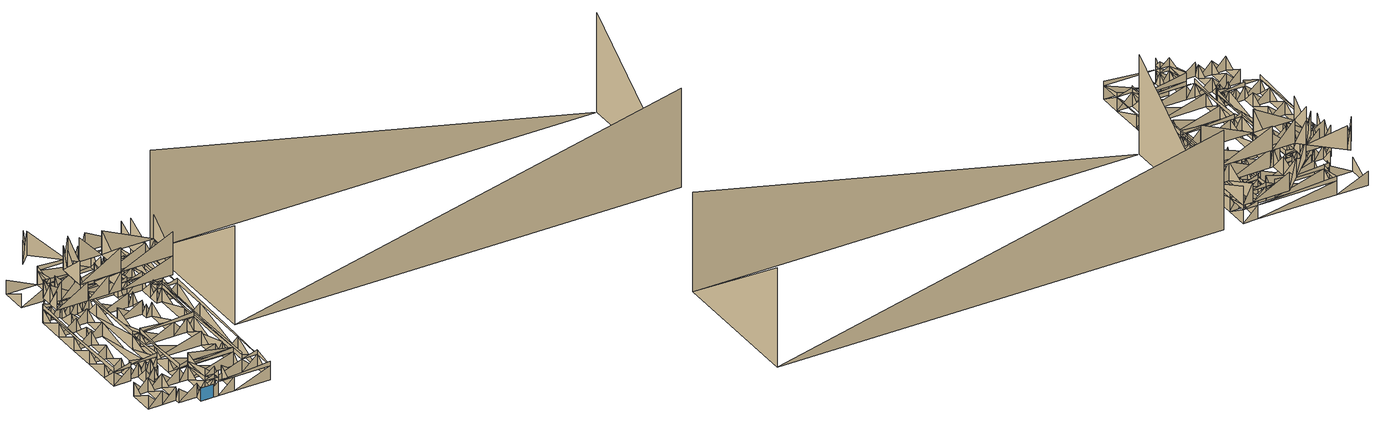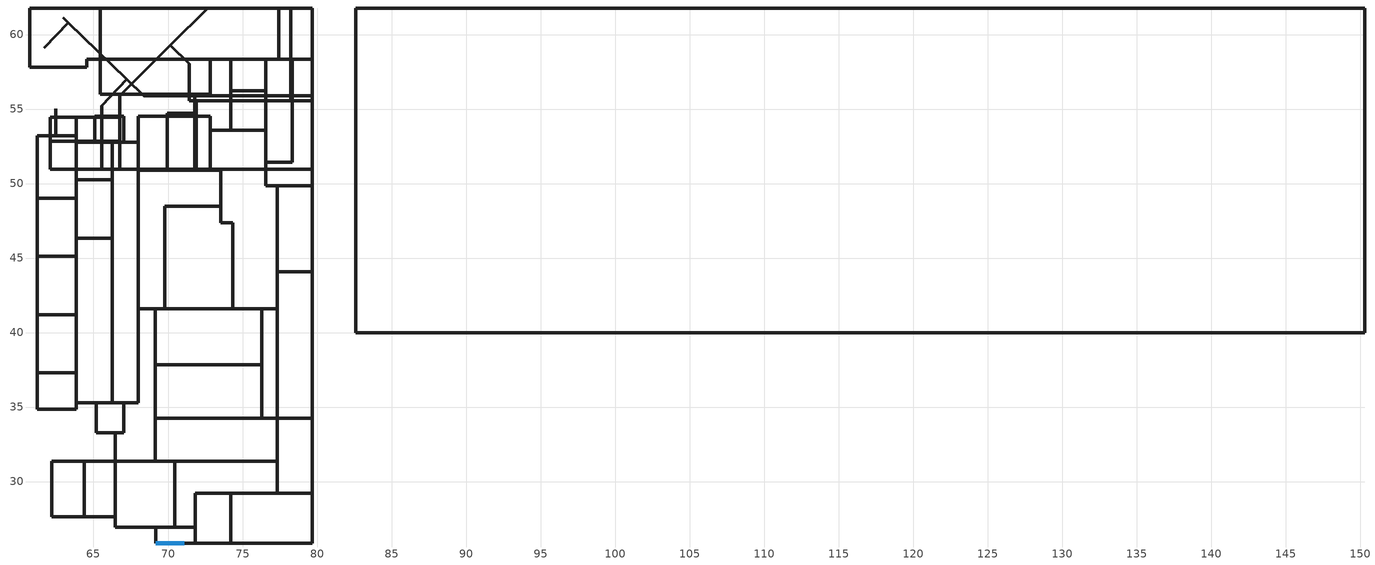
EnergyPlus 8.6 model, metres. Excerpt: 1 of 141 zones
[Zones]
Surface
 wall outside (Wall_Exterior): 60.74,57.81,0 64.56,57.81,0 64.56,57.81,2.13; 65.46,61.78,0 60.74,61.78,0 60.74,61.78,2.13; 61.24,34.87,2.13 63.86,34.87,2.13 63.86,34.87,2.82; 63.86,53.19,2.13 61.24,53.19,2.13 61.24,53.19,2.82; 62.09,50.96,2.82 66.75,50.96,2.82 66.75,50.96,5.71; 62.09,52.83,2.82 63.84,52.83,2.82 63.84,52.83,5.71; 66.75,52.83,2.82 62.09,52.83,2.82 62.09,52.83,5.71; 63.84,54.44,2.82 62.09,54.44,2.82 62.09,54.44,5.71; 62.09,54.44,2.82 66.75,54.44,2.82 66.75,54.44,5.71; 63.31,60.8,5.71 62.97,61.14,5.71 62.97,61.14,9.37; 67.25,56.99,5.71 63.31,60.8,5.71 63.31,60.8,9.37; 63.84,52.83,2.82 66.75,52.83,2.82 66.75,52.83,5.71; 66.75,54.44,2.82 63.84,54.44,2.82 63.84,54.44,5.71; 74.22,58.34,2.13 64.56,58.34,2.13 64.56,58.34,2.82; 64.56,58.34,2.13 65.46,58.34,2.13 65.46,58.34,2.82; 65.46,58.34,2.13 72.85,58.34,2.13 72.85,58.34,2.82; 77.42,61.78,0 65.46,61.78,0 65.46,61.78,2.13; 77.42,61.78,2.13 65.46,61.78,2.13 65.46,61.78,2.82; 65.54,50.96,5.71 65.54,54,5.71 65.54,54,9.37; 65.54,50.96,5.71 71.8,50.96,5.71 71.8,50.96,9.37; 65.54,55.23,5.71 65.54,50.96,5.71 65.54,50.96,9.37; 65.54,54,5.71 65.54,55.23,5.71 65.54,55.23,9.37; 66.75,50.96,2.82 69.95,50.96,2.82 69.95,50.96,5.71; 68.37,55.9,5.71 67.25,56.99,5.71 67.25,56.99,9.37; 68,35.3,2.13 68,52.77,2.13 68,52.77,2.82; 68,41.6,2.13 68,35.3,2.13 68,35.3,2.82; 69.13,41.6,2.13 68,41.6,2.13 68,41.6,2.82; 68,54.53,2.13 68,41.6,2.13 68,41.6,2.82; 68,41.6,2.13 77.34,41.6,2.13 77.34,41.6,2.82; 68,52.77,2.13 68,54.53,2.13 68,54.53,2.82; 71.8,55.9,5.71 68.37,55.9,5.71 68.37,55.9,9.37; 69.13,31.36,2.13 77.34,31.36,2.13 77.34,31.36,2.82; 77.34,41.6,2.13 69.13,41.6,2.13 69.13,41.6,2.82; 69.19,25.88,0 71.84,25.88,0 71.84,25.88,2.13; 69.95,50.96,2.82 71.89,50.96,2.82 71.89,50.96,5.71; 77.34,31.36,2.13 70.44,31.36,2.13 70.44,31.36,2.82; 77.34,31.36,2.82 70.44,31.36,2.82 70.44,31.36,4.11; 71.8,50.96,5.71 79.67,50.96,5.71 79.67,50.96,9.37; 79.67,55.9,5.71 71.8,55.9,5.71 71.8,55.9,9.37; 71.84,25.88,0 74.23,25.88,0 74.23,25.88,2.13; 71.84,25.88,2.13 79.67,25.88,2.13 79.67,25.88,2.82; 71.84,29.21,0 77.34,29.21,0 77.34,29.21,2.13; 74.23,29.21,0 71.84,29.21,0 71.84,29.21,2.13; 71.89,50.96,2.82 79.67,50.96,2.82 79.67,50.96,5.71; 78.23,61.78,2.82 72.67,61.78,2.82 72.67,61.78,5.71; 72.85,53.58,2.13 74.22,53.58,2.13 74.22,53.58,2.82; 76.57,53.58,2.13 72.85,53.58,2.13 72.85,53.58,2.82; 72.85,58.34,2.13 74.22,58.34,2.13 74.22,58.34,2.82; 74.22,56.22,2.13 74.22,53.58,2.13 74.22,53.58,2.82; 74.22,53.58,2.13 76.57,53.58,2.13 76.57,53.58,2.82; 74.22,53.58,2.13 74.22,58.34,2.13 74.22,58.34,2.82; 74.22,58.34,2.13 74.22,56.22,2.13 74.22,56.22,2.82; 74.23,25.88,0 79.67,25.88,0 79.67,25.88,2.13; 77.34,29.21,0 74.23,29.21,0 74.23,29.21,2.13; 76.57,49.87,2.13 76.57,53.58,2.13 76.57,53.58,2.82; 76.57,51.44,2.13 76.57,49.87,2.13 76.57,49.87,2.82; 76.57,53.58,2.13 76.57,51.44,2.13 76.57,51.44,2.82; 77.34,29.21,2.13 77.34,31.36,2.13 77.34,31.36,2.82; 77.34,49.87,2.13 77.34,29.21,2.13 77.34,29.21,2.82; 77.34,29.21,2.82 77.34,31.36,2.82 77.34,31.36,3.15; 77.34,49.87,2.82 77.34,29.21,2.82 77.34,29.21,3.15; 77.34,31.36,2.13 77.34,41.6,2.13 77.34,41.6,2.82; 77.34,31.36,2.82 77.34,49.87,2.82 77.34,49.87,3.15; 77.34,41.6,2.13 77.34,49.87,2.13 77.34,49.87,2.82; 79.67,61.78,0 77.42,61.78,0 77.42,61.78,2.13; 79.67,61.78,2.13 77.42,61.78,2.13 77.42,61.78,2.82; 79.67,61.78,2.82 78.23,61.78,2.82 78.23,61.78,5.71; 79.67,25.88,0 79.67,29.21,0 79.67,29.21,2.13; 79.67,25.88,2.13 79.67,29.21,2.13 79.67,29.21,2.82; 79.67,29.21,0 79.67,34.24,0 79.67,34.24,2.13; 79.67,29.21,2.13 79.67,49.87,2.13 79.67,49.87,2.82; 79.67,34.24,0 79.67,44.08,0 79.67,44.08,2.13; 79.67,44.08,0 79.67,49.87,0 79.67,49.87,2.13; 79.67,49.87,0 79.67,58.34,0 79.67,58.34,2.13; 79.67,49.87,2.13 79.67,58.34,2.13 79.67,58.34,2.82; 79.67,50.96,2.82 79.67,55.56,2.82 79.67,55.56,5.71; 79.67,50.96,5.71 79.67,55.9,5.71 79.67,55.9,9.37; 79.67,55.56,2.82 79.67,61.78,2.82 79.67,61.78,5.71; 79.67,58.34,0 79.67,61.78,0 79.67,61.78,2.13; 79.67,58.34,2.13 79.67,61.78,2.13 79.67,61.78,2.82; 82.6,61.78,0 82.6,40,0 82.6,40,15.24; 82.6,40,0 150.3,40,0 150.3,40,15.24; 150.3,61.78,0 82.6,61.78,0 82.6,61.78,15.24; 150.3,40,0 150.3,61.78,0 150.3,61.78,15.24
 wall outside (Hole): 60.74,61.78,0 60.74,57.81,0 60.74,57.81,2.13; 61.24,34.87,0 61.24,37.32,0 61.24,37.32,2.13; 63.86,34.87,0 61.24,34.87,0 61.24,34.87,2.13; 61.24,34.87,0 63.86,34.87,0 63.86,34.87,2.13; 61.24,37.32,0 61.24,34.87,0 61.24,34.87,2.13; 61.24,34.87,2.13 61.24,53.19,2.13 61.24,53.19,2.82; 61.24,53.19,2.13 61.24,34.87,2.13 61.24,34.87,2.82; 61.24,37.32,0 61.24,41.19,0 61.24,41.19,2.13; 63.86,37.32,0 61.24,37.32,0 61.24,37.32,2.13; 61.24,41.19,0 61.24,37.32,0 61.24,37.32,2.13; 61.24,37.32,0 63.86,37.32,0 63.86,37.32,2.13; 61.24,41.19,0 61.24,45.13,0 61.24,45.13,2.13; 63.86,41.19,0 61.24,41.19,0 61.24,41.19,2.13; 61.24,45.13,0 61.24,41.19,0 61.24,41.19,2.13; 61.24,41.19,0 63.86,41.19,0 63.86,41.19,2.13; 61.24,45.13,0 61.24,49,0 61.24,49,2.13; 63.86,45.13,0 61.24,45.13,0 61.24,45.13,2.13; 61.24,49,0 61.24,45.13,0 61.24,45.13,2.13; 61.24,45.13,0 63.86,45.13,0 63.86,45.13,2.13; 61.24,49,0 61.24,53.19,0 61.24,53.19,2.13; 63.86,49,0 61.24,49,0 61.24,49,2.13; 61.24,53.19,0 61.24,49,0 61.24,49,2.13; 61.24,49,0 63.86,49,0 63.86,49,2.13; 62.45,53.19,0 61.24,53.19,0 61.24,53.19,2.13; 61.24,53.19,0 62.45,53.19,0 62.45,53.19,2.13; 61.69,59.13,5.71 63.31,60.8,5.71 63.31,60.8,9.37; 63.31,60.8,5.71 61.69,59.13,5.71 61.69,59.13,9.37; 62.09,50.96,2.82 62.09,52.83,2.82 62.09,52.83,5.71; 62.09,52.83,2.82 62.09,50.96,2.82 62.09,50.96,5.71; 62.09,52.83,2.82 62.09,54.44,2.82 62.09,54.44,5.71; 62.09,54.44,2.82 62.09,52.83,2.82 62.09,52.83,5.71; 62.21,27.64,0 62.21,31.36,0 62.21,31.36,2.13; 62.21,31.36,0 62.21,27.64,0 62.21,27.64,2.13; 62.21,27.64,0 64.37,27.64,0 64.37,27.64,2.13; 64.37,27.64,0 62.21,27.64,0 62.21,27.64,2.13; 62.21,31.36,0 64.37,31.36,0 64.37,31.36,2.13; 64.37,31.36,0 62.21,31.36,0 62.21,31.36,2.13; 62.45,55.02,0 62.45,53.19,0 62.45,53.19,2.13; 62.45,53.19,0 63.86,53.19,0 63.86,53.19,2.13; 63.86,53.19,0 62.45,53.19,0 62.45,53.19,2.13; 62.45,53.19,0 62.45,55.02,0 62.45,55.02,2.13; 63.84,52.83,2.82 63.84,54.44,2.82 63.84,54.44,5.71; 63.84,54.44,2.82 63.84,52.83,2.82 63.84,52.83,5.71; 63.86,35.3,0 63.86,34.87,0 63.86,34.87,2.13; 63.86,34.87,0 63.86,35.3,0 63.86,35.3,2.13; 63.86,34.87,2.13 63.86,35.3,2.13 63.86,35.3,2.82; 63.86,35.3,2.13 63.86,34.87,2.13 63.86,34.87,2.82; 63.86,37.32,0 63.86,35.3,0 63.86,35.3,2.13; 63.86,35.3,0 65.2,35.3,0 65.2,35.3,2.13; 65.2,35.3,0 63.86,35.3,0 63.86,35.3,2.13; 63.86,35.3,0 63.86,37.32,0 63.86,37.32,2.13; 63.86,35.3,2.13 68,35.3,2.13 68,35.3,2.82; 68,35.3,2.13 63.86,35.3,2.13 63.86,35.3,2.82; 63.86,41.19,0 63.86,37.32,0 63.86,37.32,2.13; 63.86,37.32,0 63.86,41.19,0 63.86,41.19,2.13; 63.86,45.13,0 63.86,41.19,0 63.86,41.19,2.13; 63.86,41.19,0 63.86,45.13,0 63.86,45.13,2.13; 63.86,46.33,0 63.86,45.13,0 63.86,45.13,2.13; 63.86,45.13,0 63.86,46.33,0 63.86,46.33,2.13; 66.27,46.33,0 63.86,46.33,0 63.86,46.33,2.13; 63.86,46.33,0 63.86,49,0 63.86,49,2.13; 63.86,49,0 63.86,46.33,0 63.86,46.33,2.13; 63.86,46.33,0 66.27,46.33,0 66.27,46.33,2.13; 63.86,49,0 63.86,50.27,0 63.86,50.27,2.13; 63.86,50.27,0 63.86,49,0 63.86,49,2.13; 63.86,50.27,0 63.86,52.77,0 63.86,52.77,2.13; 63.86,52.77,0 63.86,50.27,0 63.86,50.27,2.13; 63.86,50.27,0 66.27,50.27,0 66.27,50.27,2.13; 66.27,50.27,0 63.86,50.27,0 63.86,50.27,2.13; 63.86,53.19,0 63.86,52.77,0 63.86,52.77,2.13; 63.86,52.77,0 65.07,52.77,0 65.07,52.77,2.13; 63.86,52.77,0 63.86,53.19,0 63.86,53.19,2.13; 65.07,52.77,0 63.86,52.77,0 63.86,52.77,2.13; 63.86,52.77,2.13 68,52.77,2.13 68,52.77,2.82; 63.86,53.19,2.13 63.86,52.77,2.13 63.86,52.77,2.82; 63.86,52.77,2.13 63.86,53.19,2.13 63.86,53.19,2.82; 68,52.77,2.13 63.86,52.77,2.13 63.86,52.77,2.82; 64.37,27.64,0 64.37,31.36,0 64.37,31.36,2.13; 64.37,31.36,0 64.37,27.64,0 64.37,27.64,2.13; 64.37,27.64,0 66.45,27.64,0 66.45,27.64,2.13; 66.45,27.64,0 64.37,27.64,0 64.37,27.64,2.13; 64.37,31.36,0 66.45,31.36,0 66.45,31.36,2.13; 66.45,31.36,0 64.37,31.36,0 64.37,31.36,2.13; 64.56,58.34,0 64.56,57.81,0 64.56,57.81,2.13; 64.56,57.81,0 64.56,58.34,0 64.56,58.34,2.13; 64.56,58.34,2.13 64.56,57.81,2.13 64.56,57.81,2.82; 64.56,57.81,2.13 64.56,58.34,2.13 64.56,58.34,2.82; 65.46,58.34,0 64.56,58.34,0 64.56,58.34,2.13; 64.56,58.34,0 65.46,58.34,0 65.46,58.34,2.13; 65.07,52.77,0 65.07,54.53,0 65.07,54.53,2.13; 66.27,52.77,0 65.07,52.77,0 65.07,52.77,2.13; 65.07,52.77,0 66.27,52.77,0 66.27,52.77,2.13; 65.07,54.53,0 65.07,52.77,0 65.07,52.77,2.13; 65.07,54.53,0 67.03,54.53,0 67.03,54.53,2.13; 67.03,54.53,0 65.07,54.53,0 65.07,54.53,2.13; 66.45,33.28,0 65.2,33.28,0 65.2,33.28,2.13; 65.2,33.28,0 65.2,35.3,0 65.2,35.3,2.13; 65.2,35.3,0 65.2,33.28,0 65.2,33.28,2.13; 65.2,33.28,0 66.45,33.28,0 66.45,33.28,2.13; 65.2,35.3,0 66.27,35.3,0 66.27,35.3,2.13; 66.27,35.3,0 65.2,35.3,0 65.2,35.3,2.13; 72.85,55.99,0 65.46,55.99,0 65.46,55.99,2.13; 65.46,55.99,0 65.46,58.34,0 65.46,58.34,2.13; 65.46,58.34,0 65.46,55.99,0 65.46,55.99,2.13; 65.46,55.99,0 72.85,55.99,0 72.85,55.99,2.13; 72.85,58.34,0 65.46,58.34,0 65.46,58.34,2.13; 65.46,58.34,0 65.46,61.78,0 65.46,61.78,2.13; 65.46,61.78,0 65.46,58.34,0 65.46,58.34,2.13; 65.46,58.34,0 72.85,58.34,0 72.85,58.34,2.13; 65.46,61.78,2.13 65.46,58.34,2.13 65.46,58.34,2.82; 65.46,58.34,2.13 65.46,61.78,2.13 65.46,61.78,2.82; 65.54,55.23,5.71 67.25,56.99,5.71 67.25,56.99,9.37; 67.25,56.99,5.71 65.54,55.23,5.71 65.54,55.23,9.37; 66.27,46.33,0 66.27,35.3,0 66.27,35.3,2.13; 66.27,35.3,0 67.03,35.3,0 67.03,35.3,2.13; 66.27,35.3,0 66.27,46.33,0 66.27,46.33,2.13; 67.03,35.3,0 66.27,35.3,0 66.27,35.3,2.13; 66.27,50.27,0 66.27,46.33,0 66.27,46.33,2.13; 66.27,46.33,0 66.27,50.27,0 66.27,50.27,2.13; 66.27,52.77,0 66.27,50.27,0 66.27,50.27,2.13; 66.27,50.27,0 66.27,52.77,0 66.27,52.77,2.13; 67.03,52.77,0 66.27,52.77,0 66.27,52.77,2.13; 66.27,52.77,0 67.03,52.77,0 67.03,52.77,2.13; 69.19,26.95,0 66.45,26.95,0 66.45,26.95,2.13; 66.45,26.95,0 66.45,27.64,0 66.45,27.64,2.13; 66.45,27.64,0 66.45,26.95,0 66.45,26.95,2.13; 66.45,26.95,0 69.19,26.95,0 69.19,26.95,2.13; 66.45,27.64,0 66.45,31.36,0 66.45,31.36,2.13; 66.45,31.36,0 66.45,27.64,0 66.45,27.64,2.13; 66.45,31.36,0 66.45,33.28,0 66.45,33.28,2.13; 66.45,33.28,0 66.45,31.36,0 66.45,31.36,2.13; 66.45,31.36,0 69.13,31.36,0 69.13,31.36,2.13; 69.13,31.36,0 66.45,31.36,0 66.45,31.36,2.13; 67.03,33.28,0 66.45,33.28,0 66.45,33.28,2.13; 66.45,33.28,0 67.03,33.28,0 67.03,33.28,2.13; 66.75,52.83,2.82 66.75,50.96,2.82 66.75,50.96,5.71; 66.75,50.96,2.82 66.75,52.83,2.82 66.75,52.83,5.71; 66.75,52.83,2.82 66.75,54.44,2.82 66.75,54.44,5.71; 66.75,54.44,2.82 66.75,52.83,2.82 66.75,52.83,5.71; 66.75,55.9,2.82 66.75,54.44,2.82 66.75,54.44,5.71; 66.75,54.44,2.82 66.75,55.9,2.82 66.75,55.9,5.71; 70.16,59.29,2.82 66.75,55.9,2.82 66.75,55.9,5.71; 66.75,55.9,2.82 70.16,59.29,2.82 70.16,59.29,5.71; 67.03,35.3,0 67.03,33.28,0 67.03,33.28,2.13; 67.03,33.28,0 67.03,35.3,0 67.03,35.3,2.13; 67.03,35.3,0 68,35.3,0 68,35.3,2.13; 68,35.3,0 67.03,35.3,0 67.03,35.3,2.13; 68,52.77,0 67.03,52.77,0 67.03,52.77,2.13; 67.03,54.53,0 67.03,52.77,0 67.03,52.77,2.13; 67.03,52.77,0 68,52.77,0 68,52.77,2.13; 67.03,52.77,0 67.03,54.53,0 67.03,54.53,2.13; 68,35.3,0 68,41.6,0 68,41.6,2.13; 68,41.6,0 68,35.3,0 68,35.3,2.13; 68,41.6,0 68,50.9,0 68,50.9,2.13; 68,50.9,0 68,41.6,0 68,41.6,2.13; 68,41.6,0 69.13,41.6,0 69.13,41.6,2.13; 69.13,41.6,0 68,41.6,0 68,41.6,2.13; 68,50.9,0 68,52.77,0 68,52.77,2.13; 72.85,50.9,0 68,50.9,0 68,50.9,2.13; 68,52.77,0 68,50.9,0 68,50.9,2.13; 68,50.9,0 72.85,50.9,0 72.85,50.9,2.13; 68,52.77,0 68,54.53,0 68,54.53,2.13; 68,54.53,0 68,52.77,0 68,52.77,2.13; 68,54.53,0 72.85,54.53,0 72.85,54.53,2.13; 72.85,54.53,0 68,54.53,0 68,54.53,2.13; 68,54.53,2.13 72.85,54.53,2.13 72.85,54.53,2.82; 72.85,54.53,2.13 68,54.53,2.13 68,54.53,2.82; 69.13,31.36,0 69.13,34.24,0 69.13,34.24,2.13; 69.13,34.24,0 69.13,31.36,0 69.13,31.36,2.13; 69.13,31.36,0 70.44,31.36,0 70.44,31.36,2.13; 70.44,31.36,0 69.13,31.36,0 69.13,31.36,2.13; 69.13,41.6,2.13 69.13,31.36,2.13 69.13,31.36,2.82; 69.13,31.36,2.13 69.13,41.6,2.13 69.13,41.6,2.82; 69.13,34.24,0 69.13,37.86,0 69.13,37.86,2.13; 76.29,34.24,0 69.13,34.24,0 69.13,34.24,2.13; 69.13,37.86,0 69.13,34.24,0 69.13,34.24,2.13; 69.13,34.24,0 76.29,34.24,0 76.29,34.24,2.13; 69.13,37.86,0 69.13,41.6,0 69.13,41.6,2.13; 69.13,37.86,0 76.29,37.86,0 76.29,37.86,2.13; 69.13,41.6,0 69.13,37.86,0 69.13,37.86,2.13; 76.29,37.86,0 69.13,37.86,0 69.13,37.86,2.13; 69.13,41.6,0 69.77,41.6,0 69.77,41.6,2.13; 69.77,41.6,0 69.13,41.6,0 69.13,41.6,2.13; 69.19,25.88,0 69.19,26.95,0 69.19,26.95,2.13; 69.19,26.95,0 69.19,25.88,0 69.19,25.88,2.13; 70.44,26.95,0 69.19,26.95,0 69.19,26.95,2.13; 69.19,26.95,0 70.44,26.95,0 70.44,26.95,2.13; 69.77,41.6,0 69.77,48.46,0 69.77,48.46,2.13; 69.77,48.46,0 69.77,41.6,0 69.77,41.6,2.13; 69.77,41.6,0 74.34,41.6,0 74.34,41.6,2.13; 74.34,41.6,0 69.77,41.6,0 69.77,41.6,2.13; 69.77,48.46,0 73.55,48.46,0 73.55,48.46,2.13; 73.55,48.46,0 69.77,48.46,0 69.77,48.46,2.13; 69.95,50.96,2.82 69.95,54.7,2.82 69.95,54.7,5.71; 69.95,54.7,2.82 69.95,50.96,2.82 69.95,50.96,5.71; 69.95,54.7,2.82 71.89,54.7,2.82 71.89,54.7,5.71; 71.89,54.7,2.82 69.95,54.7,2.82 69.95,54.7,5.71; 71.42,58.03,2.82 70.16,59.29,2.82 70.16,59.29,5.71; 70.16,59.29,2.82 71.42,58.03,2.82 71.42,58.03,5.71; 72.67,61.78,2.82 70.16,59.29,2.82 70.16,59.29,5.71; 70.16,59.29,2.82 72.67,61.78,2.82 72.67,61.78,5.71; 70.44,31.36,0 70.44,26.95,0 70.44,26.95,2.13; 70.44,26.95,0 71.84,26.95,0 71.84,26.95,2.13; 71.84,26.95,0 70.44,26.95,0 70.44,26.95,2.13; 70.44,26.95,0 70.44,31.36,0 70.44,31.36,2.13; 70.44,26.95,2.13 70.44,31.36,2.13 70.44,31.36,2.82; 71.84,26.95,2.13 70.44,26.95,2.13 70.44,26.95,2.82; 70.44,31.36,2.13 70.44,26.95,2.13 70.44,26.95,2.82; 70.44,26.95,2.13 71.84,26.95,2.13 71.84,26.95,2.82; 70.44,31.36,2.82 70.44,26.95,2.82 70.44,26.95,4.11; 70.44,26.95,2.82 71.84,26.95,2.82 71.84,26.95,3.91; 70.44,26.95,2.82 70.44,31.36,2.82 70.44,31.36,4.11; 71.84,26.95,2.82 70.44,26.95,2.82 70.44,26.95,4.11; 77.34,31.36,0 70.44,31.36,0 70.44,31.36,2.13; 70.44,31.36,0 77.34,31.36,0 77.34,31.36,2.13; 71.42,55.56,2.82 71.42,58.03,2.82 71.42,58.03,5.71; 71.89,55.56,2.82 71.42,55.56,2.82 71.42,55.56,5.71; 71.42,55.56,2.82 71.89,55.56,2.82 71.89,55.56,5.71; 71.42,58.03,2.82 71.42,55.56,2.82 71.42,55.56,5.71; 71.8,50.96,5.71 71.8,55.9,5.71 71.8,55.9,9.37; 71.8,55.9,5.71 71.8,50.96,5.71 71.8,50.96,9.37; 71.84,25.88,0 71.84,26.95,0 71.84,26.95,2.13; 71.84,26.95,0 71.84,25.88,0 71.84,25.88,2.13; 71.84,25.88,2.13 71.84,26.95,2.13 71.84,26.95,2.82; 71.84,26.95,2.13 71.84,25.88,2.13 71.84,25.88,2.82; 71.84,26.95,2.82 71.84,25.88,2.82 71.84,25.88,3.91; 71.84,25.88,2.82 71.84,26.95,2.82 71.84,26.95,3.91; 71.84,26.95,0 71.84,29.21,0 71.84,29.21,2.13; 71.84,29.21,0 71.84,26.95,0 71.84,26.95,2.13; 71.89,54.7,2.82 71.89,50.96,2.82 71.89,50.96,5.71; 71.89,50.96,2.82 71.89,54.7,2.82 71.89,54.7,5.71; 71.89,54.7,2.82 71.89,55.56,2.82 71.89,55.56,5.71; 71.89,55.56,2.82 71.89,54.7,2.82 71.89,54.7,5.71; 71.89,55.56,2.82 78.23,55.56,2.82 78.23,55.56,5.71; 78.23,55.56,2.82 71.89,55.56,2.82 71.89,55.56,5.71; 72.85,53.58,0 72.85,50.9,0 72.85,50.9,2.13; 72.85,50.9,0 73.55,50.9,0 73.55,50.9,2.13; 73.55,50.9,0 72.85,50.9,0 72.85,50.9,2.13; 72.85,50.9,0 72.85,53.58,0 72.85,53.58,2.13; 72.85,54.53,0 72.85,53.58,0 72.85,53.58,2.13; 72.85,53.58,0 74.22,53.58,0 74.22,53.58,2.13; 74.22,53.58,0 72.85,53.58,0 72.85,53.58,2.13; 72.85,53.58,0 72.85,54.53,0 72.85,54.53,2.13; 72.85,54.53,2.13 72.85,53.58,2.13 72.85,53.58,2.82; 72.85,53.58,2.13 72.85,54.53,2.13 72.85,54.53,2.82; 72.85,58.34,0 72.85,55.99,0 72.85,55.99,2.13; 72.85,55.99,0 72.85,58.34,0 72.85,58.34,2.13; 74.22,58.34,0 72.85,58.34,0 72.85,58.34,2.13; 72.85,58.34,0 74.22,58.34,0 74.22,58.34,2.13; 73.55,48.46,0 73.55,47.37,0 73.55,47.37,2.13; 73.55,47.37,0 74.34,47.37,0 74.34,47.37,2.13; 74.34,47.37,0 73.55,47.37,0 73.55,47.37,2.13; 73.55,47.37,0 73.55,48.46,0 73.55,48.46,2.13; 73.55,50.9,0 73.55,48.46,0 73.55,48.46,2.13; 73.55,48.46,0 73.55,50.9,0 73.55,50.9,2.13; 74.22,53.58,0 74.22,56.22,0 74.22,56.22,2.13; 76.57,53.58,0 74.22,53.58,0 74.22,53.58,2.13; 74.22,56.22,0 74.22,53.58,0 74.22,53.58,2.13; 74.22,53.58,0 76.57,53.58,0 76.57,53.58,2.13; 74.22,56.22,0 74.22,58.34,0 74.22,58.34,2.13; 74.22,58.34,0 74.22,56.22,0 74.22,56.22,2.13; 74.22,56.22,0 76.57,56.22,0 76.57,56.22,2.13; 76.57,56.22,0 74.22,56.22,0 74.22,56.22,2.13; 76.57,56.22,2.13 74.22,56.22,2.13 74.22,56.22,2.82; 74.22,56.22,2.13 76.57,56.22,2.13 76.57,56.22,2.82; 74.22,58.34,0 76.57,58.34,0 76.57,58.34,2.13; 76.57,58.34,0 74.22,58.34,0 74.22,58.34,2.13; 74.22,58.34,2.13 76.57,58.34,2.13 76.57,58.34,2.82; 76.57,58.34,2.13 74.22,58.34,2.13 74.22,58.34,2.82; 74.23,29.21,0 74.23,25.88,0 74.23,25.88,2.13; 74.23,25.88,0 74.23,29.21,0 74.23,29.21,2.13; 74.34,42.37,0 74.34,41.6,0 74.34,41.6,2.13; 74.34,41.6,0 76.29,41.6,0 76.29,41.6,2.13; 74.34,41.6,0 74.34,42.37,0 74.34,42.37,2.13; 76.29,41.6,0 74.34,41.6,0 74.34,41.6,2.13; 74.34,47.37,0 74.34,42.37,0 74.34,42.37,2.13; 74.34,42.37,0 74.34,47.37,0 74.34,47.37,2.13; 76.29,37.86,0 76.29,34.24,0 76.29,34.24,2.13; 76.29,34.24,0 77.34,34.24,0 77.34,34.24,2.13; 77.34,34.24,0 76.29,34.24,0 76.29,34.24,2.13; 76.29,34.24,0 76.29,37.86,0 76.29,37.86,2.13; 76.29,41.6,0 76.29,37.86,0 76.29,37.86,2.13; 76.29,37.86,0 76.29,41.6,0 76.29,41.6,2.13; 76.29,41.6,0 77.34,41.6,0 77.34,41.6,2.13; 77.34,41.6,0 76.29,41.6,0 76.29,41.6,2.13; 77.34,49.87,0 76.57,49.87,0 76.57,49.87,2.13; 76.57,49.87,0 76.57,51.44,0 76.57,51.44,2.13; 76.57,51.44,0 76.57,49.87,0 76.57,49.87,2.13; 76.57,49.87,0 77.34,49.87,0 77.34,49.87,2.13; 77.34,49.87,2.13 76.57,49.87,2.13 76.57,49.87,2.82; 76.57,49.87,2.13 77.34,49.87,2.13 77.34,49.87,2.82; 77.34,49.87,2.82 76.57,49.87,2.82 76.57,49.87,3.25; 76.57,49.87,2.82 76.57,50.96,2.82 76.57,50.96,3.25; 76.57,50.96,2.82 76.57,49.87,2.82 76.57,49.87,3.25; 76.57,49.87,2.82 77.34,49.87,2.82 77.34,49.87,3.15; 76.57,51.44,0 76.57,53.58,0 76.57,53.58,2.13; 76.57,53.58,0 76.57,51.44,0 76.57,51.44,2.13; 76.57,51.44,0 78.33,51.44,0 78.33,51.44,2.13; 78.33,51.44,0 76.57,51.44,0 76.57,51.44,2.13; 76.57,51.44,2.13 78.33,51.44,2.13 78.33,51.44,2.82; 78.33,51.44,2.13 76.57,51.44,2.13 76.57,51.44,2.82; 76.57,53.58,0 76.57,56.22,0 76.57,56.22,2.13; 76.57,56.22,0 76.57,53.58,0 76.57,53.58,2.13; 76.57,56.22,2.13 76.57,53.58,2.13 76.57,53.58,2.82; 76.57,53.58,2.13 76.57,56.22,2.13 76.57,56.22,2.82; 76.57,56.22,0 76.57,58.34,0 76.57,58.34,2.13; 76.57,58.34,0 76.57,56.22,0 76.57,56.22,2.13; 76.57,58.34,2.13 76.57,56.22,2.13 76.57,56.22,2.82; 76.57,56.22,2.13 76.57,58.34,2.13 76.57,58.34,2.82; 76.57,58.34,0 77.42,58.34,0 77.42,58.34,2.13; 77.42,58.34,0 76.57,58.34,0 76.57,58.34,2.13; 77.42,58.34,2.13 76.57,58.34,2.13 76.57,58.34,2.82; 76.57,58.34,2.13 77.42,58.34,2.13 77.42,58.34,2.82; 77.34,29.21,0 77.34,31.36,0 77.34,31.36,2.13; 77.34,31.36,0 77.34,29.21,0 77.34,29.21,2.13; 77.34,29.21,0 79.67,29.21,0 79.67,29.21,2.13; 79.67,29.21,0 77.34,29.21,0 77.34,29.21,2.13; 79.67,29.21,2.13 77.34,29.21,2.13 77.34,29.21,2.82; 77.34,29.21,2.13 79.67,29.21,2.13 79.67,29.21,2.82; 77.34,31.36,0 77.34,34.24,0 77.34,34.24,2.13; 77.34,34.24,0 77.34,31.36,0 77.34,31.36,2.13; 77.34,34.24,0 77.34,41.6,0 77.34,41.6,2.13; 79.67,34.24,0 77.34,34.24,0 77.34,34.24,2.13; 77.34,41.6,0 77.34,34.24,0 77.34,34.24,2.13; 77.34,34.24,0 79.67,34.24,0 79.67,34.24,2.13; 77.34,41.6,0 77.34,44.08,0 77.34,44.08,2.13; 77.34,44.08,0 77.34,41.6,0 77.34,41.6,2.13; 77.34,44.08,0 77.34,49.87,0 77.34,49.87,2.13; 77.34,49.87,0 77.34,44.08,0 77.34,44.08,2.13; 77.34,44.08,0 79.67,44.08,0 79.67,44.08,2.13; 79.67,44.08,0 77.34,44.08,0 77.34,44.08,2.13; 79.67,49.87,0 77.34,49.87,0 77.34,49.87,2.13; 77.34,49.87,0 79.67,49.87,0 79.67,49.87,2.13; 79.67,49.87,2.13 77.34,49.87,2.13 77.34,49.87,2.82; 77.34,49.87,2.13 79.67,49.87,2.13 79.67,49.87,2.82; 77.42,58.34,0 77.42,61.78,0 77.42,61.78,2.13; 77.42,61.78,0 77.42,58.34,0 77.42,58.34,2.13; 77.42,58.34,0 78.33,58.34,0 78.33,58.34,2.13; 78.33,58.34,0 77.42,58.34,0 77.42,58.34,2.13; 78.33,58.34,2.13 77.42,58.34,2.13 77.42,58.34,2.82; 77.42,61.78,2.13 77.42,58.34,2.13 77.42,58.34,2.82; 77.42,58.34,2.13 78.33,58.34,2.13 78.33,58.34,2.82; 77.42,58.34,2.13 77.42,61.78,2.13 77.42,61.78,2.82; 78.23,61.78,2.82 78.23,55.56,2.82 78.23,55.56,5.71; 78.23,55.56,2.82 79.67,55.56,2.82 79.67,55.56,5.71; 78.23,55.56,2.82 78.23,61.78,2.82 78.23,61.78,5.71; 79.67,55.56,2.82 78.23,55.56,2.82 78.23,55.56,5.71; 78.33,51.44,0 78.33,58.34,0 78.33,58.34,2.13; 78.33,58.34,0 78.33,51.44,0 78.33,51.44,2.13; 78.33,51.44,2.13 78.33,58.34,2.13 78.33,58.34,2.82; 78.33,58.34,2.13 78.33,51.44,2.13 78.33,51.44,2.82; 78.33,58.34,0 79.67,58.34,0 79.67,58.34,2.13; 79.67,58.34,0 78.33,58.34,0 78.33,58.34,2.13; 78.33,58.34,2.13 79.67,58.34,2.13 79.67,58.34,2.82; 79.67,58.34,2.13 78.33,58.34,2.13 78.33,58.34,2.82
 window (Glass): 69.19,25.88 71.09,25.88 z0:1.98
[Building]
NoeValleyWFM.idf: North Axis {deg}=356.173; Terrain=City; Solar Distribution=FullInteriorAndExteriorWithReflections; Maximum Number of Warmup Days=25; Minimum Number of Warmup Days=6
[Site:Location]
1E1ABA: Latitude {deg}=0; Longitude {deg}=0; Time Zone {hr}=0; Elevation {m}=0
[Material]
Name | Roughness | Thickness {m} | Conductivity {W/m-K} | Density {kg/m3} | Specific Heat {J/kg-K}
G01a 19mm gypsum board | MediumSmooth | 0.019 | 0.16 | 800 | 1090
Insulation: Cellular glass - 75mm | MediumRough | 0.075 | 0.05 | 136 | 750
Plywood (Douglas Fir) - 12.7mm | Smooth | 0.0127 | 0.12 | 540 | 1210
F14 Slate or tile | VeryRough | 0.0127 | 1.59 | 1920 | 1260
[Material:NoMass]
Name | Roughness | Thermal Resistance {m2-K/W} | Thermal Absorptance | Solar Absorptance | Visible Absorptance
Vaporseal - plastic film | Rough | 0.002
Air | VeryRough | 0.00158499 | 0.001 | 0.001 | 0.001
[WindowMaterial:Glazing]
Glass_Existing: Optical Data Type=SpectralAverage; Thickness {m}=0.003175; Front Side Infrared Hemispherical Emissivity=0.84; Back Side Infrared Hemispherical Emissivity=0.84; Conductivity {W/m-K}=0.9; Dirt Correction Factor for Solar and Visible Transmittance=1; Solar Diffusing=No; Young's modulus {Pa}=72000000000; Poisson's ratio=0.22
[WindowMaterial:Gas]
Air_Glazing: Gas Type=Air; Thickness {m}=0.00635
[Construction]
Wall_Exterior: F14 Slate or tile, Vaporseal - plastic film, Insulation: Cellular glass - 75mm, Plywood (Douglas Fir) - 12.7mm, G01a 19mm gypsum board
Hole: Air
Glass: Glass_Existing, Air_Glazing, Glass_Existing
[Exterior:Lights] Schedule=Lighting_Outdoor; Control Option=AstronomicalClock
Name | Design Level {W}
M3-A Exterior; M3-B Exterior; M3-C Exterior; M3-D Exterior; M3-E Exterior; M3-F Exterior; M3-G Exterior; M3-H Exterior | 70
M4-A Exterior; M4-B Exterior | 26
[Schedule:Compact]
Lighting_Outdoor: Through: 12/31, For: Weekdays, Until: 06:00, 0.05, Until: 08:00, 0.2, Until: 09:00, 0.5, Until: 18:00, 0.9, Until: 20:00, 0.6, Until: 21:00, 0.5, Until: 22:00, 0.2, Until: 24:00, 0.05, For: Saturday, Until: 06:00, 0.05, Until: 08:00, 0.1, Until: 09:00, 0.3, Until: 10:00, 0.6, Until: 18:00, 0.9, Until: 19:00, 0.5, Until: 21:00, 0.3, Until: 22:00, 0.1, Until: 24:00, 0.05, For: SummerDesignDay, Until: 24:00, 1, For: WinterDesignDay, Until: 24:00, 0, For: Sunday Holidays AllOtherDays, Until: 06:00, 0.05, Until: 10:00, 0.1, Until: 12:00, 0.4, Until: 17:00, 0.6, Until: 18:00, 0.4, Until: 22:00, 0.2, Until: 24:00, 0.05
